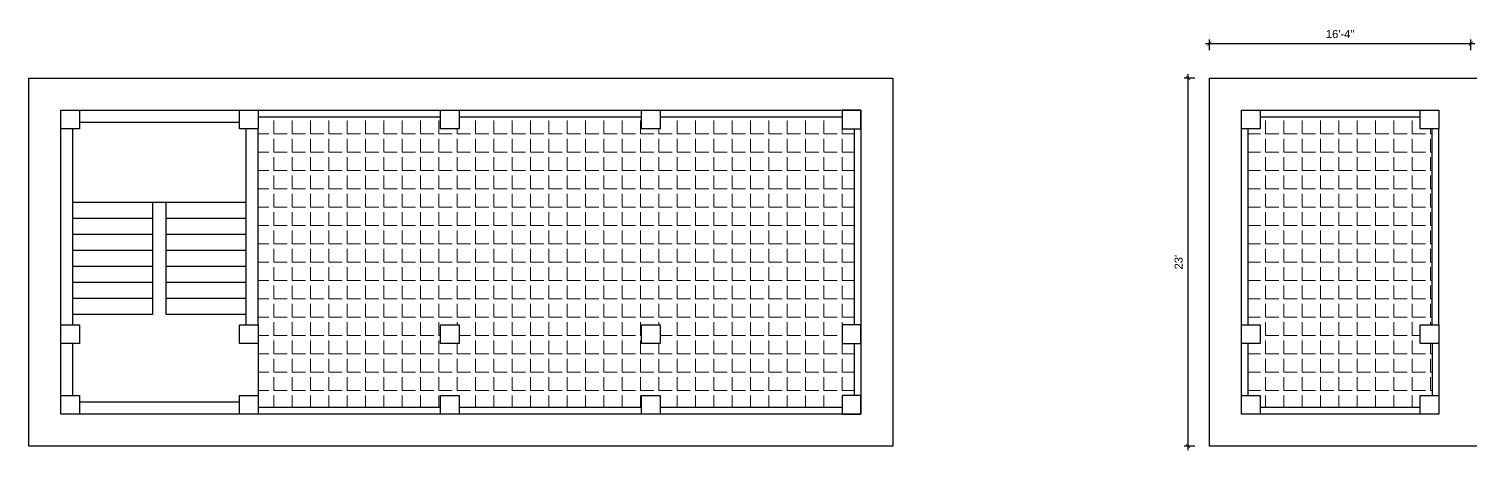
# Model space of a CAD drawing. Header units: inches. Extents: x 135 to 12999, y 9074 to 13214.
# Drawn here: x 2359 to 3440, y 11698 to 12014 of the extents above; entities that cross this region are included whole.
import ezdxf

# ---------------------------------------------------------------- set-up
doc = ezdxf.new("R2010")
doc.units = ezdxf.units.IN
doc.header["$MEASUREMENT"] = 0
doc.layers.add('hatch-.09', color=8, linetype='Continuous', lineweight=9)
doc.styles.add('arial 1000', font='arial.ttf')
doc.dimstyles.new("1-8'", dxfattribs={"dimtxt": 6, "dimasz": 3, "dimexe": 3, "dimexo": 6, "dimgap": 4, "dimtad": 1, "dimdec": 0, "dimzin": 0, "dimdsep": 46, "dimlunit": 4, "dimtxsty": 'arial 1000', "dimblk": 'ARCHTICK', "dimcen": 8, "dimdle": 3, "dimclrt": 7, "dimazin": 0, "dimtfac": 1, "dimtdec": 0, "dimtix": 1, "dimtmove": 2, "dimatfit": 3, "dimfxl": 5, "dimfxlon": 1, "dimarcsym": 0})

# ---------------------------------------------------------------- blocks, each defined once
blk = doc.blocks.new('_ArchTick')
at = {"color": 0, "const_width": 0.15}
blk.add_lwpolyline([(-0.5, -0.5), (0.5, 0.5)], dxfattribs=at)
blk = doc.blocks.new('*D625')
at = {"layer": 'Defpoints', "color": 0, "lineweight": -2, "transparency": 16777216}
for p, q in [((3241.3, 12002.7), (3443.3, 12002.7)), ((3244.3, 11997.7), (3244.3, 12005.7)), ((3440.3, 11997.7), (3440.3, 12005.7))]:
    blk.add_line(p, q, dxfattribs=at)
at = {"layer": 'Defpoints', "color": 0, "transparency": 16777216}
for p in [(3440.3, 12002.7), (3244.3, 11976.7), (3440.3, 11976.7)]:
    blk.add_point(p, dxfattribs=at)
at = {"layer": 'Defpoints', "color": 0, "lineweight": -2, "transparency": 16777216, "xscale": 3, "yscale": 3, "zscale": 3, "rotation": 180}
blk.add_blockref('_ArchTick', (3244.3, 12002.7), dxfattribs=at)
at = {"layer": 'Defpoints', "color": 0, "lineweight": -2, "transparency": 16777216, "xscale": 3, "yscale": 3, "zscale": 3}
blk.add_blockref('_ArchTick', (3440.3, 12002.7), dxfattribs=at)
at = {"layer": 'Defpoints', "color": 7, "transparency": 16777216, "insert": (3342.3, 12009.8), "char_height": 6, "attachment_point": 5, "style": 'arial 1000'}
blk.add_mtext('16\'-4"', dxfattribs=at)
blk = doc.blocks.new('*D626')
at = {"layer": 'Defpoints', "color": 0, "lineweight": -2, "transparency": 16777216}
for p, q in [((3233.3, 11976.7), (3225.3, 11976.7)), ((3228.3, 11697.7), (3228.3, 11979.7)), ((3233.3, 11700.7), (3225.3, 11700.7))]:
    blk.add_line(p, q, dxfattribs=at)
at = {"layer": 'Defpoints', "color": 0, "transparency": 16777216}
for p in [(3228.3, 11976.7), (3244.3, 11976.7), (3244.3, 11700.7)]:
    blk.add_point(p, dxfattribs=at)
at = {"layer": 'Defpoints', "color": 0, "lineweight": -2, "transparency": 16777216, "xscale": 3, "yscale": 3, "zscale": 3}
for p, rotation in [((3228.3, 11976.7), 90), ((3228.3, 11700.7), 270)]:
    blk.add_blockref('_ArchTick', p, dxfattribs=dict(at, rotation=rotation))
at = {"layer": 'Defpoints', "color": 7, "transparency": 16777216, "insert": (3221.2, 11838.7), "char_height": 6, "attachment_point": 5, "rotation": 90, "style": 'arial 1000'}
blk.add_mtext("23'", dxfattribs=at)

msp = doc.modelspace()

# ---------------------------------------------------------------- hatches: boundary and pattern name
at = {"layer": 'hatch-.09'}
h = msp.add_hatch(dxfattribs=at)
h.set_pattern_fill('ANGLE', color=256, scale=50)
h.set_pattern_definition([(0, (-97.415, 0), (0, 13.75), [10, -3.75]), (90, (-97.415, 0), (-13.75, 8e-16), [10, -3.75])])
h.paths.add_polyline_path([(2977.9, 11938.7), (2968.9, 11938.7), (2968.9, 11947.7), (2832.3, 11947.7), (2832.3, 11938.7), (2818.3, 11938.7), (2818.3, 11947.7), (2681.6, 11947.7), (2681.6, 11938.7), (2667.6, 11938.7), (2667.6, 11947.7), (2530.9, 11947.7), (2530.9, 11938.7), (2530.9, 11791.7), (2530.9, 11777.7), (2530.9, 11729.7), (2667.6, 11729.7), (2667.6, 11738.7), (2681.6, 11738.7), (2681.6, 11729.7), (2818.3, 11729.7), (2818.3, 11738.7), (2832.3, 11738.7), (2832.3, 11729.7), (2968.9, 11729.7), (2968.9, 11738.7), (2977.9, 11738.7), (2977.9, 11777.7), (2968.9, 11777.7), (2968.9, 11791.7), (2977.9, 11791.7)])
h.paths.add_polyline_path([(2681.6, 11791.7), (2681.6, 11777.7), (2667.6, 11777.7), (2667.6, 11791.7)], flags=16)
h.paths.add_polyline_path([(2818.3, 11791.7), (2832.3, 11791.7), (2832.3, 11777.7), (2818.3, 11777.7)], flags=16)
h = msp.add_hatch(dxfattribs=at)
h.set_pattern_fill('ANGLE', color=256, scale=50)
h.set_pattern_definition([(0, (0, 0), (0, 13.75), [10, -3.75]), (90, (0, 0), (-13.75, 8e-16), [10, -3.75])])
h.paths.add_polyline_path([(3411.3, 11938.7), (3402.3, 11938.7), (3402.3, 11947.7), (3282.3, 11947.7), (3282.3, 11938.7), (3273.3, 11938.7), (3273.3, 11791.7), (3282.3, 11791.7), (3282.3, 11777.7), (3273.3, 11777.7), (3273.3, 11738.7), (3282.3, 11738.7), (3282.3, 11729.7), (3402.3, 11729.7), (3402.3, 11738.7), (3411.3, 11738.7), (3411.3, 11777.7), (3402.3, 11777.7), (3402.3, 11791.7), (3411.3, 11791.7)])

# ---------------------------------------------------------------- linework, layer by layer
at = {"layer": 'Defpoints'}
for p, q in [((2358.9, 11976.7), (3006.9, 11976.7)), ((2358.9, 11700.7), (2358.9, 11976.7)), ((3006.9, 11976.7), (3006.9, 11700.7)), ((3244.3, 11976.7), (3892.3, 11976.7)), ((3244.3, 11700.7), (3244.3, 11976.7)), ((2382.9, 11952.7), (2982.9, 11952.7)), ((2382.9, 11724.7), (2382.9, 11952.7)), ((2530.9, 11947.7), (2667.6, 11947.7)), ((2681.6, 11947.7), (2818.3, 11947.7)), ((2832.3, 11947.7), (2968.9, 11947.7)), ((2982.9, 11952.7), (2982.9, 11724.7)), ((3268.3, 11952.7), (3416.3, 11952.7)), ((3268.3, 11724.7), (3268.3, 11952.7)), ((3282.3, 11947.7), (3402.3, 11947.7)), ((2391.9, 11791.7), (2391.9, 11938.7)), ((2396.9, 11943.7), (2516.9, 11943.7)), ((2521.9, 11791.7), (2521.9, 11938.7)), ((2530.9, 11791.7), (2530.9, 11938.7)), ((2977.9, 11938.7), (2977.9, 11791.7)), ((3273.3, 11791.7), (3273.3, 11938.7)), ((3411.3, 11791.7), (3411.3, 11938.7)), ((3416.3, 11791.7), (3416.3, 11938.7)), ((2391.9, 11883.7), (2521.9, 11883.7)), ((2451.9, 11799.7), (2451.9, 11883.7)), ((2461.9, 11799.7), (2461.9, 11883.7)), ((2391.9, 11871.7), (2451.9, 11871.7)), ((2461.9, 11871.7), (2521.9, 11871.7)), ((2391.9, 11859.7), (2451.9, 11859.7)), ((2461.9, 11859.7), (2521.9, 11859.7)), ((2391.9, 11847.7), (2451.9, 11847.7)), ((2461.9, 11847.7), (2521.9, 11847.7)), ((2391.9, 11835.7), (2451.9, 11835.7)), ((2461.9, 11835.7), (2521.9, 11835.7)), ((2391.9, 11823.7), (2451.9, 11823.7)), ((2461.9, 11823.7), (2521.9, 11823.7)), ((2391.9, 11811.7), (2451.9, 11811.7)), ((2461.9, 11811.7), (2521.9, 11811.7)), ((2391.9, 11799.7), (2451.9, 11799.7)), ((2461.9, 11799.7), (2521.9, 11799.7)), ((2391.9, 11738.7), (2391.9, 11777.7)), ((2530.9, 11777.7), (2530.9, 11738.7)), ((2977.9, 11777.7), (2977.9, 11738.7)), ((3273.3, 11738.7), (3273.3, 11777.7)), ((3411.3, 11777.7), (3411.3, 11738.7)), ((3416.3, 11777.7), (3416.3, 11724.7)), ((2530.9, 11738.7), (2530.9, 11724.7)), ((2516.9, 11733.7), (2396.9, 11733.7)), ((2667.6, 11729.7), (2530.9, 11729.7)), ((2818.3, 11729.7), (2681.6, 11729.7)), ((2968.9, 11729.7), (2832.3, 11729.7)), ((3402.3, 11729.7), (3282.3, 11729.7)), ((2982.9, 11724.7), (2382.9, 11724.7)), ((3416.3, 11724.7), (3268.3, 11724.7)), ((3006.9, 11700.7), (2358.9, 11700.7)), ((3892.3, 11700.7), (3244.3, 11700.7))]:
    msp.add_line(p, q, dxfattribs=at)
for points in [[(2382.9, 11952.7), (2396.9, 11952.7), (2396.9, 11938.7), (2382.9, 11938.7)], [(2516.9, 11952.7), (2530.9, 11952.7), (2530.9, 11938.7), (2516.9, 11938.7)], [(2667.6, 11952.7), (2681.6, 11952.7), (2681.6, 11938.7), (2667.6, 11938.7)], [(2818.3, 11952.7), (2832.3, 11952.7), (2832.3, 11938.7), (2818.3, 11938.7)], [(2982.9, 11952.7), (2968.9, 11952.7), (2968.9, 11938.7), (2982.9, 11938.7)], [(3268.3, 11952.7), (3282.3, 11952.7), (3282.3, 11938.7), (3268.3, 11938.7)], [(3402.3, 11952.7), (3416.3, 11952.7), (3416.3, 11938.7), (3402.3, 11938.7)], [(2382.9, 11791.7), (2396.9, 11791.7), (2396.9, 11777.7), (2382.9, 11777.7)], [(2516.9, 11791.7), (2530.9, 11791.7), (2530.9, 11777.7), (2516.9, 11777.7)], [(2667.6, 11791.7), (2681.6, 11791.7), (2681.6, 11777.7), (2667.6, 11777.7)], [(2818.3, 11791.7), (2832.3, 11791.7), (2832.3, 11777.7), (2818.3, 11777.7)], [(2982.9, 11791.7), (2968.9, 11791.7), (2968.9, 11777.7), (2982.9, 11777.7)], [(3268.3, 11791.7), (3282.3, 11791.7), (3282.3, 11777.7), (3268.3, 11777.7)], [(3402.3, 11791.7), (3416.3, 11791.7), (3416.3, 11777.7), (3402.3, 11777.7)], [(2382.9, 11738.7), (2396.9, 11738.7), (2396.9, 11724.7), (2382.9, 11724.7)], [(2516.9, 11738.7), (2530.9, 11738.7), (2530.9, 11724.7), (2516.9, 11724.7)], [(2667.6, 11738.7), (2681.6, 11738.7), (2681.6, 11724.7), (2667.6, 11724.7)], [(2818.3, 11738.7), (2832.3, 11738.7), (2832.3, 11724.7), (2818.3, 11724.7)], [(2982.9, 11738.7), (2968.9, 11738.7), (2968.9, 11724.7), (2982.9, 11724.7)], [(3268.3, 11738.7), (3282.3, 11738.7), (3282.3, 11724.7), (3268.3, 11724.7)], [(3402.3, 11738.7), (3416.3, 11738.7), (3416.3, 11724.7), (3402.3, 11724.7)]]:
    msp.add_lwpolyline(points, close=True, dxfattribs=at)

# ---------------------------------------------------------------- dimensions: what is measured, and where the dimension line sits
dim = msp.add_linear_dim(base=(3440.3, 12002.7), p1=(3244.3, 11976.7), p2=(3440.3, 11976.7), dimstyle="1-8'", dxfattribs=at)
dim.commit()
dim.dimension.update_dxf_attribs({"geometry": '*D625', "text_midpoint": (3342.3, 12009.8)})
dim = msp.add_linear_dim(base=(3228.3, 11976.7), p1=(3244.3, 11700.7), p2=(3244.3, 11976.7), angle=90, dimstyle="1-8'", dxfattribs=at)
dim.commit()
dim.dimension.update_dxf_attribs({"geometry": '*D626', "text_midpoint": (3221.2, 11838.7)})

doc.saveas('drawing.dxf')
